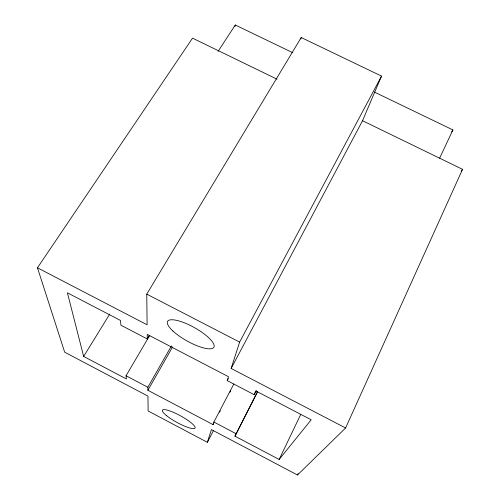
<?xml version="1.0" encoding="UTF-8"?>
<svg xmlns="http://www.w3.org/2000/svg" width="500" height="500" viewBox="0 0 500 500"><rect width="100%" height="100%" fill="white"/><g stroke="black" fill="none" stroke-linecap="round" stroke-linejoin="round"><path stroke-width="0.75" d="M235.062 26.544L235.281 25L292.844 52.75M300.812 39.038L301.206 37.531L381.538 76.094L362.531 120.731L231.131 368.469L345.6 427.969L462.544 169.319L362.531 120.731M277.038 79.194L192.537 38.144L37.456 267.8L64.669 352.175L147.956 396.119L148.131 410.969L207.35 442.306L211.438 429.606L297.475 475L345.6 427.969M171.412 345.956L147.85 387.25L147.887 390.281L213.044 424.619L213.881 422.025L233.837 383.975M256.306 390.506L254.175 394.681L227.219 380.625L228.481 376.706L147.231 334.387L147.281 338.956L120.944 325.225L120.463 320.45L67.406 292.812L83.644 356.431L126.369 378.944L126.05 375.769L149.744 335.35M231.131 368.469L239.625 342.106L381.538 76.094M254.175 394.681L255.888 390.981L311.194 419.787L279.15 459.45L234.975 436.175L257.7 391.325M297.475 475L298.131 473.587M439.619 158.188L452.894 129.919L374.275 92.013M279.15 459.45L300.694 414.531M234.975 436.175L257.631 391.669M207.35 442.306L213.481 430.556M213.044 424.619L213.769 423.237M219.55 412.206L220.275 410.825M230.031 392.206L230.756 390.831M227.219 380.625L228.312 378.556M147.887 390.281L172.587 346.919M147.281 338.956L149.256 335.588M37.456 267.8L147.113 324.8L146.756 294.144L301.206 37.531M83.644 356.431L109.8 313.988M451.662 131.9L452.894 129.919M218.069 51.394L235.281 25M461.213 171.231L462.544 169.319M146.756 294.144L239.625 342.106M126.05 375.769L147.85 387.25M213.881 422.025L236.106 433.725M172.931 331.012A26.519 7.625 29.2 0 0 212.831 348.231A26.519 7.625 29.2 0 0 186.4 323.656A26.519 7.625 29.2 0 0 172.931 331.012M166.513 415.631A18.606 3.756 28.7 0 0 194.331 428.556A18.606 3.756 28.7 0 0 175.338 413.206A18.606 3.756 28.7 0 0 166.513 415.631"/></g></svg>
